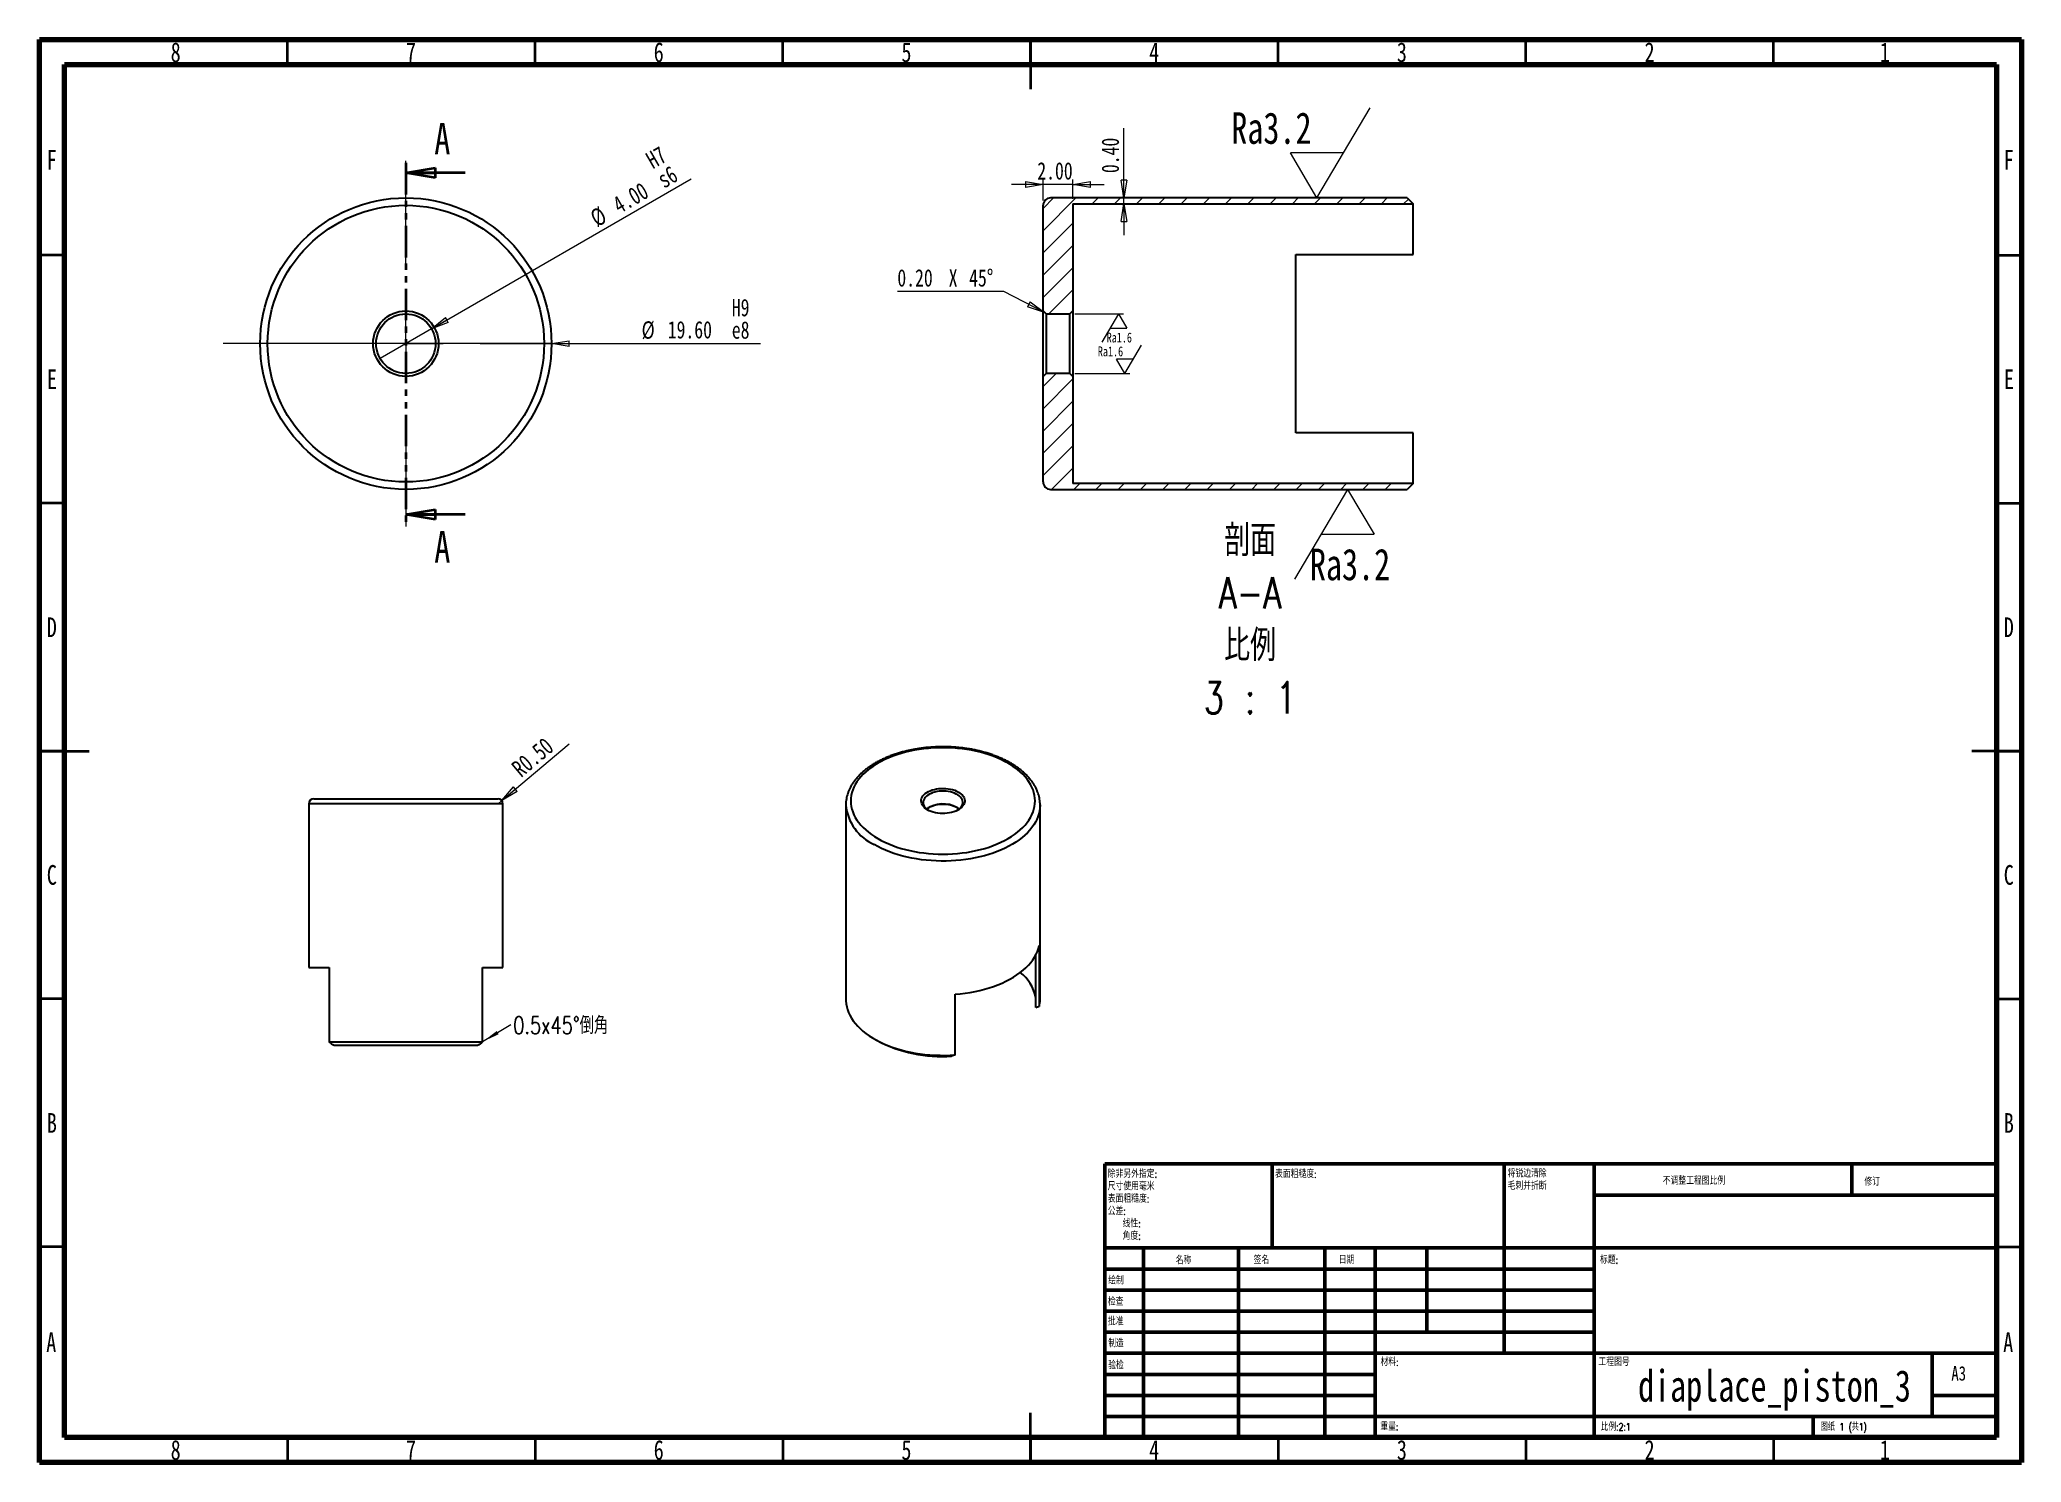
# Model space of a CAD drawing. Header units: millimetres. Extents: x 15 to 415, y 5 to 292.
import ezdxf

# ---------------------------------------------------------------- set-up
doc = ezdxf.new("R2010")
doc.units = ezdxf.units.MM
doc.linetypes.add('PHANTOM', pattern=[12.7, 6.35, -1.27, 1.27, -1.27, 1.27, -1.27])
doc.styles.add('SLDTEXTSTYLE0', font='TXT', dxfattribs={"width": 0.75})
doc.styles.add('SLDTEXTSTYLE1', font='TXT', dxfattribs={"width": 0.75, "bigfont": 'bigfont'})
doc.styles.add('SLDTEXTSTYLE2', font='TXT', dxfattribs={"width": 0.694444, "bigfont": 'bigfont'})
doc.dimstyles.new('SLDDIMSTYLE0', dxfattribs={"dimtxt": 3.5, "dimasz": 3.556, "dimexe": 0, "dimexo": 0.0625, "dimgap": 0.875, "dimtad": 1, "dimlfac": 0.333333, "dimrnd": 1e-09, "dimzin": 4, "dimdsep": 46, "dimtxsty": 'SLDTEXTSTYLE0', "dimblk1": 'NONE', "dimblk2": 'CLOSED', "dimsah": 1, "dimcen": 0, "dimadec": 0, "dimazin": 1, "dimtfac": 1, "dimtmove": 0, "dimatfit": 3, "dimldrblk": 'NONE', "dimfxl": 0, "dimfrac": 2, "dimtolj": 1, "dimtzin": 0, "dimarcsym": 0})
doc.dimstyles.new('SLDDIMSTYLE1', dxfattribs={"dimtxt": 3.5, "dimasz": 3.556, "dimexe": 0, "dimexo": 0.0625, "dimgap": 0.875, "dimtad": 1, "dimlfac": 0.333333, "dimrnd": 1e-09, "dimzin": 4, "dimdsep": 46, "dimtxsty": 'SLDTEXTSTYLE0', "dimblk1": 'NONE', "dimblk2": 'CLOSED', "dimsah": 1, "dimcen": 0, "dimadec": 0, "dimazin": 1, "dimtfac": 1, "dimtmove": 0, "dimatfit": 3, "dimldrblk": 'NONE', "dimfxl": 0, "dimfrac": 2, "dimtolj": 1, "dimtzin": 0, "dimarcsym": 0})
doc.dimstyles.new('SLDDIMSTYLE2', dxfattribs={"dimtxt": 3.5, "dimasz": 3.556, "dimexe": 0, "dimexo": 0.0625, "dimgap": 0.875, "dimtad": 1, "dimlfac": 0.5, "dimrnd": 1e-09, "dimzin": 0, "dimdsep": 46, "dimtxsty": 'SLDTEXTSTYLE0', "dimblk1": 'CLOSED', "dimblk2": 'CLOSED', "dimsah": 1, "dimcen": 0, "dimadec": 0, "dimazin": 0, "dimtfac": 1, "dimtofl": 0, "dimtmove": 0, "dimatfit": 3, "dimldrblk": 'CLOSED', "dimfxl": 0, "dimfrac": 2, "dimtolj": 1, "dimtzin": 12, "dimarcsym": 0})
doc.dimstyles.new('SLDDIMSTYLE3', dxfattribs={"dimtxt": 3.5, "dimasz": 3.556, "dimexe": 0, "dimexo": 0.0625, "dimgap": 0.875, "dimtad": 1, "dimlfac": 0.333333, "dimrnd": 1e-09, "dimzin": 0, "dimdsep": 46, "dimtxsty": 'SLDTEXTSTYLE0', "dimblk1": 'CLOSED', "dimblk2": 'CLOSED', "dimsah": 1, "dimcen": 0.09, "dimadec": 0, "dimazin": 0, "dimtfac": 1, "dimtmove": 0, "dimatfit": 0, "dimldrblk": 'CLOSED', "dimfxl": 0, "dimfrac": 2, "dimtolj": 1, "dimtzin": 12, "dimarcsym": 0})
doc.dimstyles.new('SLDDIMSTYLE4', dxfattribs={"dimtxt": 3.5, "dimasz": 3.556, "dimexe": 0, "dimexo": 0.0625, "dimgap": 0.875, "dimtad": 1, "dimlfac": 0.333333, "dimrnd": 1e-09, "dimzin": 4, "dimdsep": 46, "dimtxsty": 'SLDTEXTSTYLE0', "dimblk1": 'CLOSED', "dimblk2": 'CLOSED', "dimsah": 1, "dimcen": 0.09, "dimadec": 0, "dimazin": 1, "dimtfac": 1, "dimtmove": 0, "dimatfit": 0, "dimldrblk": 'CLOSED', "dimfxl": 0, "dimfrac": 2, "dimtolj": 1, "dimtzin": 12, "dimarcsym": 0})

# ---------------------------------------------------------------- blocks, each defined once
blk = doc.blocks.new('_Closed')
at = {"color": 0, "linetype": 'ByBlock', "lineweight": -2}
for p, q in [((-1, 0.166667), (0, 0)), ((-1, 0.166667), (-1, -0.166667)), ((0, 0), (-1, -0.166667)), ((0, 0), (-1, 0))]:
    blk.add_line(p, q, dxfattribs=at)
blk = doc.blocks.new('_D')
at = {"color": 7, "linetype": 'Continuous', "lineweight": 0}
for q in [(59.52, 230.68), (160.48, 230.68)]:
    blk.add_line((118.32, 230.68), q, dxfattribs=at)
at = {"color": 7, "linetype": 'Continuous', "lineweight": 18, "xscale": 3.556, "yscale": 3.556, "rotation": 180.0000000000004}
blk.add_blockref('_Closed', (118.32, 230.68, -37.65), dxfattribs=at)
at = {"color": 7, "linetype": 'Continuous', "lineweight": 18, "char_height": 3.5, "attachment_point": 1, "style": 'SLDTEXTSTYLE0'}
for s, insert in [('H9', (154.71, 239.7)), ('%%c', (136.5, 235.18)), ('19.60', (141.78, 235.23)), ('e8', (154.71, 235.18))]:
    blk.add_mtext(s, dxfattribs=dict(at, insert=insert))
blk = doc.blocks.new('_None')
blk = doc.blocks.new('_D_1')
at = {"color": 7, "linetype": 'Continuous', "lineweight": 0}
for q in [(146.53, 263.94), (83.72, 227.68)]:
    blk.add_line((94.11, 233.68), q, dxfattribs=at)
at = {"color": 7, "linetype": 'Continuous', "lineweight": 18, "xscale": 3.556, "yscale": 3.556, "rotation": 210.0000000000005}
blk.add_blockref('_Closed', (94.11, 233.68, -37.65), dxfattribs=at)
at = {"color": 7, "linetype": 'Continuous', "lineweight": 18, "char_height": 3.5, "attachment_point": 1, "rotation": 30, "style": 'SLDTEXTSTYLE0'}
for s, insert in [('H7', (137.02, 268.87)), ('s6', (139.28, 264.95)), ('4.00', (130.3, 259.83)), ('%%c', (125.76, 257.14))]:
    blk.add_mtext(s, dxfattribs=dict(at, insert=insert))
blk = doc.blocks.new('SW_CENTERMARKSYMBOL_0')
at = {"color": 0, "linetype": 'Continuous', "lineweight": 18}
for p, q in [((0, 15), (0, 36.9)), ((0, 0), (0, 7.5)), ((-15, 0), (-36.9, 0)), ((0, 0), (-7.5, 0)), ((0, 0), (0, -7.5)), ((0, 0), (7.5, 0)), ((15, 0), (36.9, 0)), ((0, -15), (0, -36.9))]:
    blk.add_line(p, q, dxfattribs=at)
blk = doc.blocks.new('_D_2')
at = {"color": 7, "linetype": 'Continuous', "lineweight": 0}
for q in [(121.9, 149.97), (107.52, 137.86)]:
    blk.add_line((108.28, 138.5), q, dxfattribs=at)
at = {"color": 7, "linetype": 'Continuous', "lineweight": 18, "xscale": 3.556, "yscale": 3.556, "rotation": 220.104073677743}
blk.add_blockref('_Closed', (108.28, 138.5), dxfattribs=at)
at = {"color": 7, "linetype": 'Continuous', "lineweight": 18, "insert": (109.94, 145.71), "char_height": 3.5, "attachment_point": 1, "rotation": 40.1041, "style": 'SLDTEXTSTYLE0'}
blk.add_mtext('R0.50', dxfattribs=at)
blk = doc.blocks.new('SW_NOTE_0')
at = {"color": 0, "linetype": 'Continuous', "lineweight": 0, "insert": (0.52, 1.66), "char_height": 3.5, "attachment_point": 1, "style": 'SLDTEXTSTYLE1'}
blk.add_mtext('0.5x45°倒角', dxfattribs=at)
blk = doc.blocks.new('SW_CHAMFER_DIMENSION_0')
at = {"color": 0, "linetype": 'Continuous', "lineweight": 0}
for p, q in [((21.52, 0), (0, 0)), ((29.72, -4.21), (21.52, 0))]:
    blk.add_line(p, q, dxfattribs=at)
at = {"color": 0, "linetype": 'Continuous', "lineweight": 18, "xscale": 3.556, "yscale": 3.556, "rotation": 332.8339130126123}
blk.add_blockref('_Closed', (29.72, -4.21, 14.7), dxfattribs=at)
at = {"color": 0, "linetype": 'Continuous', "lineweight": 18, "char_height": 3.5, "attachment_point": 1, "style": 'SLDTEXTSTYLE0'}
for s, insert in [('0.20', (0, 4.51)), ('X', (10.36, 4.51)), ('45°', (14.48, 4.51))]:
    blk.add_mtext(s, dxfattribs=dict(at, insert=insert))
blk = doc.blocks.new('_D_3')
at = {"color": 7, "linetype": 'Continuous', "lineweight": 0}
for p, q in [((233.86, 260.08), (233.86, 274.13)), ((233.86, 258.88), (233.86, 260.08)), ((233.86, 258.88), (233.86, 252.53))]:
    blk.add_line(p, q, dxfattribs=at)
at = {"color": 7, "linetype": 'Continuous', "lineweight": 18, "xscale": 3.556, "yscale": 3.556}
for p, rotation in [((233.86, 260.08, 14.7), 270.0000000000004), ((233.86, 258.88, 14.7), 90.0000000000004)]:
    blk.add_blockref('_Closed', p, dxfattribs=dict(at, rotation=rotation))
at = {"color": 7, "linetype": 'Continuous', "lineweight": 18, "insert": (229.35, 265.08), "char_height": 3.5, "attachment_point": 1, "rotation": 90, "style": 'SLDTEXTSTYLE0'}
blk.add_mtext('0.40', dxfattribs=at)
blk = doc.blocks.new('_D_4')
at = {"color": 7, "linetype": 'Continuous', "lineweight": 0}
for p, q in [((217.54, 262.76), (211.19, 262.76)), ((217.54, 259.58), (217.54, 263.76)), ((223.54, 262.76), (217.54, 262.76)), ((223.54, 259.88), (223.54, 263.76)), ((223.54, 262.76), (229.89, 262.76))]:
    blk.add_line(p, q, dxfattribs=at)
at = {"color": 7, "linetype": 'Continuous', "lineweight": 18, "xscale": 3.556, "yscale": 3.556}
blk.add_blockref('_Closed', (217.54, 262.76, 14.7), dxfattribs=at)
at = {"color": 7, "linetype": 'Continuous', "lineweight": 18, "xscale": 3.556, "yscale": 3.556, "rotation": 180.0000000000004}
blk.add_blockref('_Closed', (223.54, 262.76, 14.7), dxfattribs=at)
at = {"color": 7, "linetype": 'Continuous', "lineweight": 18, "insert": (216.37, 267.28), "char_height": 3.5, "attachment_point": 1, "style": 'SLDTEXTSTYLE0'}
blk.add_mtext('2.00', dxfattribs=at)
blk = doc.blocks.new('SW_SFSYMBOL_0')
at = {"color": 0, "linetype": 'Continuous', "lineweight": 0}
for p, q in [((17.3, -9.07), (28.01, 9.07)), ((17.3, -9.07), (11.95, 0)), ((22.66, 0), (11.95, 0))]:
    blk.add_line(p, q, dxfattribs=at)
at = {"color": 0, "linetype": 'Continuous', "lineweight": 0, "insert": (0, 8.19), "char_height": 6.35, "attachment_point": 1, "style": 'SLDTEXTSTYLE0'}
blk.add_mtext('Ra3.2', dxfattribs=at)
blk = doc.blocks.new('SW_SFSYMBOL_1')
at = {"color": 0, "linetype": 'Continuous', "lineweight": 0}
for p, q in [((7.62, 20.16), (-3.09, 2.01)), ((7.62, 20.16), (12.97, 11.09)), ((2.27, 11.09), (12.97, 11.09))]:
    blk.add_line(p, q, dxfattribs=at)
at = {"color": 0, "linetype": 'Continuous', "lineweight": 0, "insert": (0, 8.19), "char_height": 6.35, "attachment_point": 1, "style": 'SLDTEXTSTYLE0'}
blk.add_mtext('Ra3.2', dxfattribs=at)
blk = doc.blocks.new('SW_SFSYMBOL_2')
at = {"color": 0, "linetype": 'Continuous', "lineweight": 0}
for p, q in [((-6.43, 6.35), (3.4, 6.35)), ((2.4, 6.35), (-0.97, 0.63)), ((2.4, 6.35), (4.08, 3.49)), ((0.71, 3.49), (4.08, 3.49))]:
    blk.add_line(p, q, dxfattribs=at)
at = {"color": 0, "linetype": 'Continuous', "lineweight": 0, "insert": (0, 2.58), "char_height": 2, "attachment_point": 1, "style": 'SLDTEXTSTYLE0'}
blk.add_mtext('Ra1.6', dxfattribs=at)
blk = doc.blocks.new('SW_SFSYMBOL_3')
at = {"color": 0, "linetype": 'Continuous', "lineweight": 0}
for p, q in [((5.45, -2.86), (3.76, 0)), ((7.13, 0), (3.76, 0)), ((5.45, -2.86), (8.82, 2.86)), ((-4.65, -2.86), (6.45, -2.86))]:
    blk.add_line(p, q, dxfattribs=at)
at = {"color": 0, "linetype": 'Continuous', "lineweight": 0, "insert": (0, 2.58), "char_height": 2, "attachment_point": 1, "style": 'SLDTEXTSTYLE0'}
blk.add_mtext('Ra1.6', dxfattribs=at)

msp = doc.modelspace()

# ---------------------------------------------------------------- hatches: boundary and pattern name
at = {"linetype": 'Continuous', "lineweight": 18}
h = msp.add_hatch(dxfattribs=at)
h.set_pattern_fill('ANSI31', angle=3e-322, style=0)
edge = h.paths.add_edge_path(flags=0)
edge.add_line((292.244, 258.879), (291.044, 260.079))
edge.add_line((291.044, 260.079), (219.044, 260.079))
edge.add_arc((219.044, 258.579), 1.5, 90, 180)
edge.add_line((217.544, 258.579), (217.544, 237.279))
edge.add_line((217.544, 237.279), (218.144, 236.679))
edge.add_line((218.144, 236.679), (222.944, 236.679))
edge.add_line((222.944, 236.679), (223.544, 237.279))
edge.add_line((223.544, 237.279), (223.544, 258.879))
edge.add_line((223.544, 258.879), (292.244, 258.879))
h = msp.add_hatch(dxfattribs=at)
h.set_pattern_fill('ANSI31', angle=3e-322, style=0)
edge = h.paths.add_edge_path(flags=0)
edge.add_line((291.044, 201.279), (292.244, 202.479))
edge.add_line((292.244, 202.479), (223.544, 202.479))
edge.add_line((223.544, 202.479), (223.544, 224.079))
edge.add_line((223.544, 224.079), (222.944, 224.679))
edge.add_line((222.944, 224.679), (218.144, 224.679))
edge.add_line((218.144, 224.679), (217.544, 224.079))
edge.add_line((217.544, 224.079), (217.544, 202.779))
edge.add_arc((219.044, 202.779), 1.5, 180, 270)
edge.add_line((219.044, 201.279), (291.044, 201.279))

# ---------------------------------------------------------------- linework, layer by layer
at = {"color": 7, "linetype": 'Continuous', "lineweight": 70}
for p, q in [((15, 5), (15, 292)), ((15, 292), (415, 292)), ((415, 292), (415, 5)), ((20, 10), (20, 287)), ((20, 287), (410, 287)), ((410, 287), (410, 10)), ((410, 10), (20, 10)), ((415, 5), (15, 5))]:
    msp.add_line(p, q, dxfattribs=at)
at = {"color": 7, "linetype": 'Continuous', "lineweight": 35}
for p, q in [((65, 287), (65, 292)), ((115, 287), (115, 292)), ((165, 287), (165, 292)), ((215, 292), (215, 282)), ((215, 287), (215, 292)), ((265, 287), (265, 292)), ((315, 287), (315, 292)), ((365, 287), (365, 292)), ((100.919, 265.135), (88.919, 265.135)), ((20, 248.5), (15, 248.5)), ((410, 248.5), (415, 248.5)), ((20, 198.5), (15, 198.5)), ((100.919, 196.223), (88.919, 196.223)), ((410, 198.5), (415, 198.5)), ((15, 148.5), (25, 148.5)), ((20, 148.5), (15, 148.5)), ((415, 148.5), (405, 148.5)), ((410, 148.5), (415, 148.5)), ((20, 98.5), (15, 98.5)), ((410, 98.5), (415, 98.5)), ((20, 48.5), (15, 48.5)), ((410, 48.5), (415, 48.5)), ((215, 5), (215, 15)), ((65, 10), (65, 5)), ((115, 10), (115, 5)), ((165, 10), (165, 5)), ((215, 10), (215, 5)), ((265, 10), (265, 5)), ((315, 10), (315, 5)), ((365, 10), (365, 5))]:
    msp.add_line(p, q, dxfattribs=at)
at = {"color": 7, "linetype": 'PHANTOM', "lineweight": 35}
msp.add_line((88.919, 267.135), (88.919, 194.223), dxfattribs=at)
at = {"color": 7, "linetype": 'Continuous', "lineweight": 25}
for p, q in [((291.044, 260.079), (219.044, 260.079)), ((291.044, 260.079), (292.244, 258.879)), ((217.544, 237.279), (217.544, 258.579)), ((223.544, 258.879), (292.244, 258.879)), ((223.544, 258.879), (223.544, 237.279)), ((292.244, 248.679), (292.244, 258.879)), ((268.544, 248.679), (292.244, 248.679)), ((268.544, 212.679), (268.544, 248.679)), ((218.144, 236.679), (217.544, 237.279)), ((217.544, 224.079), (217.544, 237.279)), ((218.144, 236.679), (222.944, 236.679)), ((218.144, 236.679), (218.144, 224.679)), ((223.544, 237.279), (222.944, 236.679)), ((222.944, 224.679), (222.944, 236.679)), ((223.544, 237.279), (223.544, 224.079)), ((217.544, 224.079), (218.144, 224.679)), ((217.544, 202.779), (217.544, 224.079)), ((222.944, 224.679), (218.144, 224.679)), ((222.944, 224.679), (223.544, 224.079)), ((223.544, 224.079), (223.544, 202.479)), ((292.244, 212.679), (268.544, 212.679)), ((292.244, 202.479), (292.244, 212.679)), ((219.044, 201.279), (291.044, 201.279)), ((292.244, 202.479), (223.544, 202.479)), ((292.244, 202.479), (291.044, 201.279)), ((69.319, 137.857), (69.319, 104.857)), ((88.919, 137.857), (69.319, 137.857)), ((70.319, 138.857), (88.919, 138.857)), ((88.919, 138.857), (107.519, 138.857)), ((108.519, 137.857), (88.919, 137.857)), ((108.519, 104.857), (108.519, 137.857)), ((177.731, 137.611), (177.731, 98.417)), ((216.931, 98.417), (216.931, 137.611)), ((216.931, 137.611), (216.931, 137.596)), ((216.774, 109.238), (216.774, 96.99)), ((69.319, 104.857), (73.421, 104.857)), ((73.421, 104.857), (73.421, 89.857)), ((104.416, 104.857), (108.519, 104.857)), ((104.416, 89.857), (104.416, 104.857)), ((216.049, 96.755), (216.049, 107.311)), ((199.804, 87.193), (199.804, 99.441)), ((73.421, 89.857), (104.416, 89.857)), ((103.391, 89.057), (74.447, 89.057)), ((183.469, 90.418), (184.035, 90.091))]:
    msp.add_line(p, q, dxfattribs=at)
at = {"color": 7, "linetype": 'Continuous', "lineweight": 0}
msp.add_line((110.078, 93.254), (104.416, 89.857), dxfattribs=at)
at = {"color": 7, "linetype": 'Continuous', "lineweight": 50}
for p, q in [((230, 65.25), (410, 65.25)), ((230, 65.25), (230, 10)), ((263.8, 48.25), (263.8, 65.25)), ((310.6, 65.25), (310.6, 27)), ((328.8, 65.25), (328.8, 10)), ((380.8, 58.875), (380.8, 65.25)), ((410, 58.875), (328.8, 58.875)), ((410, 48.25), (230, 48.25)), ((237.8, 48.25), (237.8, 10)), ((256.991, 48.25), (256.991, 10)), ((274.399, 48.25), (274.399, 10)), ((284.6, 10), (284.6, 48.25)), ((295, 31.25), (295, 48.25)), ((328.8, 44), (230, 44)), ((328.8, 39.75), (230, 39.75)), ((328.8, 35.5), (230, 35.5)), ((328.8, 31.25), (230, 31.25)), ((284.6, 27), (230, 27)), ((284.6, 27), (410, 27)), ((397, 14.25), (397, 27)), ((284.6, 22.75), (230, 22.75)), ((284.6, 18.5), (230, 18.5)), ((410, 18.5), (397, 18.5)), ((230, 14.25), (410, 14.25)), ((373, 10), (373, 14.25))]:
    msp.add_line(p, q, dxfattribs=at)
at = {"color": 7, "linetype": 'Continuous', "lineweight": 25, "flags": 128}
for points in [[(184.179, 130.835), (184.885, 130.448), (185.625, 130.083), (186.398, 129.741), (187.2, 129.423), (188.031, 129.129), (188.887, 128.861), (189.765, 128.619), (190.665, 128.404), (191.583, 128.216), (192.517, 128.056), (193.464, 127.925), (194.421, 127.823), (195.386, 127.749), (196.357, 127.705), (197.331, 127.69), (198.304, 127.705), (199.275, 127.749), (200.24, 127.823), (201.198, 127.925), (202.145, 128.056), (203.078, 128.216), (203.996, 128.404), (204.896, 128.619), (205.775, 128.861), (206.631, 129.129), (207.461, 129.423), (208.264, 129.741), (209.036, 130.083), (209.777, 130.448), (210.483, 130.835), (211.153, 131.243), (211.786, 131.671), (212.378, 132.117), (212.93, 132.58), (213.439, 133.059), (213.903, 133.553), (214.323, 134.061), (214.695, 134.58), (215.02, 135.11), (215.297, 135.649), (215.524, 136.195), (215.702, 136.748), (215.829, 137.306), (215.905, 137.866), (215.931, 138.428), (215.905, 138.99), (215.829, 139.55), (215.702, 140.108), (215.524, 140.66), (215.297, 141.207), (215.02, 141.746), (214.695, 142.276), (214.323, 142.795), (213.903, 143.303), (213.439, 143.797), (212.93, 144.276), (212.378, 144.739), (211.786, 145.185), (211.153, 145.613), (210.483, 146.021), (209.777, 146.407), (209.036, 146.773), (208.264, 147.115), (207.461, 147.433), (206.631, 147.727), (205.775, 147.995), (204.896, 148.237), (203.996, 148.452), (203.078, 148.64), (202.145, 148.8), (201.198, 148.931), (200.24, 149.033), (199.275, 149.107), (198.304, 149.151), (197.331, 149.165), (196.357, 149.151), (195.386, 149.107), (194.421, 149.033), (193.464, 148.931), (192.517, 148.8), (191.583, 148.64), (190.665, 148.452), (189.765, 148.237), (188.887, 147.995), (188.031, 147.727), (187.2, 147.433), (186.398, 147.115), (185.625, 146.773), (184.885, 146.407), (184.179, 146.021), (183.508, 145.613), (182.876, 145.185), (182.283, 144.739), (181.731, 144.276), (181.223, 143.797), (180.758, 143.303), (180.339, 142.795), (179.966, 142.276), (179.641, 141.746), (179.365, 141.207), (179.137, 140.66), (178.96, 140.108), (178.833, 139.55), (178.756, 138.99), (178.731, 138.428), (178.756, 137.866), (178.833, 137.306), (178.96, 136.748), (179.137, 136.195), (179.365, 135.649), (179.641, 135.11), (179.966, 134.58), (180.339, 134.061), (180.758, 133.553), (181.223, 133.059), (181.731, 132.58), (182.283, 132.117), (182.876, 131.671), (183.508, 131.243), (184.179, 130.835)], [(194.219, 136.632), (193.901, 136.837), (193.623, 137.06), (193.389, 137.299), (193.201, 137.552), (193.061, 137.815), (192.971, 138.085), (192.932, 138.359), (192.945, 138.634), (193.01, 138.907), (193.125, 139.174), (193.289, 139.432), (193.501, 139.678), (193.757, 139.91), (194.056, 140.124), (194.392, 140.319), (194.764, 140.491), (195.165, 140.639), (195.592, 140.761), (196.039, 140.856), (196.502, 140.922), (196.974, 140.96), (197.45, 140.967), (197.925, 140.945), (198.393, 140.893), (198.848, 140.812), (199.286, 140.704), (199.7, 140.568), (200.087, 140.408), (200.442, 140.224), (200.76, 140.019), (201.038, 139.796), (201.273, 139.557), (201.461, 139.304), (201.601, 139.041), (201.69, 138.771), (201.729, 138.497), (201.716, 138.222), (201.652, 137.949), (201.537, 137.682), (201.373, 137.424), (201.161, 137.178), (200.904, 136.946), (200.606, 136.732), (200.269, 136.537), (199.898, 136.365), (199.496, 136.217), (199.069, 136.095), (198.622, 136), (198.16, 135.933), (197.688, 135.896), (197.212, 135.889), (196.737, 135.911), (196.269, 135.963), (195.813, 136.044), (195.376, 136.152), (194.961, 136.288), (194.574, 136.448), (194.219, 136.632)], [(200.294, 136.55), (200.533, 136.718), (200.785, 136.937), (200.993, 137.172), (201.152, 137.419), (201.262, 137.675), (201.321, 137.937), (201.327, 138.2), (201.281, 138.463), (201.184, 138.72), (201.037, 138.97), (200.841, 139.208), (200.6, 139.432), (200.316, 139.638), (199.993, 139.825), (199.635, 139.989), (199.248, 140.128), (198.835, 140.241), (198.403, 140.326), (197.956, 140.382), (197.502, 140.408), (197.045, 140.405), (196.592, 140.371), (196.149, 140.307), (195.721, 140.215), (195.314, 140.096), (194.934, 139.95), (194.584, 139.78), (194.271, 139.588), (193.997, 139.377), (193.767, 139.15), (193.583, 138.908), (193.448, 138.656), (193.364, 138.397), (193.331, 138.134), (193.351, 137.871), (193.422, 137.61), (193.545, 137.356), (193.716, 137.112), (193.935, 136.881), (194.198, 136.665), (194.367, 136.55)], [(216.931, 137.596), (216.93, 137.539), (216.898, 136.962), (216.815, 136.386), (216.682, 135.813), (216.497, 135.245), (216.263, 134.683), (215.979, 134.129), (215.647, 133.584), (215.267, 133.049), (214.84, 132.526), (214.367, 132.017), (213.85, 131.522), (213.29, 131.043), (212.688, 130.581), (212.046, 130.137), (211.366, 129.713), (210.649, 129.31), (209.897, 128.928), (209.113, 128.569), (208.298, 128.234), (207.454, 127.923), (206.584, 127.637), (205.69, 127.377), (204.773, 127.144), (203.838, 126.938), (202.885, 126.76), (201.918, 126.611), (200.939, 126.49), (199.951, 126.398), (198.956, 126.336), (197.956, 126.302), (196.955, 126.299), (195.955, 126.324), (194.959, 126.38), (193.968, 126.464), (192.987, 126.578), (192.017, 126.72), (191.06, 126.891), (190.12, 127.09), (189.199, 127.316), (188.299, 127.569), (187.423, 127.849), (186.572, 128.154), (185.749, 128.483), (184.957, 128.836), (184.197, 129.213), (183.471, 129.611)], [(200.159, 137.121), (200.463, 136.924), (200.629, 136.795)], [(199.804, 99.441), (200.825, 99.532), (201.836, 99.654), (202.835, 99.806), (203.818, 99.988), (204.784, 100.201), (205.728, 100.442), (206.65, 100.711), (207.545, 101.009), (208.412, 101.333), (209.249, 101.683), (210.052, 102.058), (210.82, 102.457), (211.55, 102.878), (212.241, 103.322), (212.891, 103.785), (213.497, 104.268), (214.059, 104.769), (214.574, 105.286), (215.041, 105.818), (215.458, 106.363), (215.826, 106.92), (216.142, 107.488), (216.406, 108.065), (216.617, 108.649), (216.774, 109.238)], [(177.731, 98.417), (177.739, 98.08), (177.796, 97.491), (177.907, 96.905), (178.069, 96.323), (178.284, 95.747), (178.551, 95.178), (178.869, 94.618), (179.237, 94.068), (179.654, 93.53), (180.119, 93.005), (180.631, 92.495), (181.188, 92), (181.788, 91.524), (182.432, 91.066), (183.115, 90.628), (183.837, 90.211), (184.596, 89.816), (185.389, 89.445), (186.215, 89.098), (187.071, 88.777), (187.955, 88.481), (188.864, 88.213), (189.796, 87.972), (190.749, 87.76), (191.719, 87.576), (192.705, 87.422), (193.703, 87.298), (194.711, 87.204), (195.727, 87.141), (196.746, 87.108), (197.767, 87.105), (198.787, 87.134), (199.804, 87.193)]]:
    msp.add_lwpolyline(points, dxfattribs=at)
at = {"color": 7, "linetype": 'Continuous', "lineweight": 25}
for radius in [29.4, 27.9, 6.6, 6]:
    msp.add_circle((88.919, 230.679), radius, dxfattribs=at)
for centre, radius, start, end in [((219.044, 258.579), 1.5, 90, 180), ((219.044, 202.779), 1.5, 180, 270), ((70.319, 137.857), 1, 90, 180), ((107.519, 137.857), 1, 0, 90), ((187.477, 138.544), 9.79, 185.44823, 245.85093), ((197.364, 131.927), 5.898, 61.71056, 124.38767), ((197.331, 130.907), 6.811, 64.20578, 115.79422), ((207.62, 97.053), 8.603, 11.53703, 51.85305), ((210.317, 98.421), 6.614, 347.50629, 359.97176), ((196.981, 114.572), 27.694, 242.12841, 274.34313)]:
    msp.add_arc(centre, radius, start, end, dxfattribs=at)
msp.add_open_spline([(216.925, 137.594), (216.926, 137.684), (216.931, 137.965), (216.889, 138.438), (216.803, 139.009), (216.668, 139.577), (216.489, 140.14), (216.264, 140.697), (215.995, 141.247), (215.681, 141.788), (215.324, 142.32), (214.923, 142.841), (214.48, 143.35), (213.995, 143.844), (213.471, 144.324), (212.908, 144.787), (212.307, 145.232), (211.672, 145.659), (211.002, 146.065), (210.301, 146.452), (209.569, 146.816), (208.809, 147.159), (208.023, 147.478), (207.212, 147.774), (206.379, 148.046), (205.524, 148.294), (204.651, 148.516), (203.762, 148.713), (202.858, 148.884), (201.941, 149.029), (201.013, 149.148), (200.078, 149.239), (199.136, 149.304), (198.19, 149.342), (197.242, 149.353), (196.294, 149.337), (195.349, 149.294), (194.408, 149.224), (193.474, 149.127), (192.548, 149.004), (191.634, 148.854), (190.732, 148.678), (189.846, 148.477), (188.977, 148.25), (188.126, 147.998), (187.297, 147.721), (186.49, 147.421), (185.709, 147.097), (184.954, 146.75), (184.227, 146.381), (183.53, 145.99), (182.866, 145.579), (182.235, 145.147), (181.639, 144.696), (181.081, 144.227), (180.56, 143.741), (180.081, 143.239), (179.642, 142.722), (179.247, 142.193), (178.896, 141.651), (178.589, 141.099), (178.329, 140.54), (178.115, 139.974), (177.947, 139.403), (177.825, 138.828), (177.755, 138.253), (177.725, 137.847), (177.732, 137.635), (177.733, 137.615)], degree=3, knots=[0, 0, 0, 0, 0.00697504, 0.02186377, 0.03675613, 0.05167691, 0.06664877, 0.08169001, 0.09681329, 0.11202507, 0.12732573, 0.14271036, 0.15816998, 0.17369309, 0.18926711, 0.20487961, 0.22051925, 0.23617623, 0.25184255, 0.26751144, 0.28317748, 0.29883777, 0.31449041, 0.33013435, 0.34576912, 0.36139476, 0.3770116, 0.39262028, 0.40822155, 0.42381632, 0.43940559, 0.45499038, 0.47057178, 0.48615088, 0.50172881, 0.51730669, 0.53288542, 0.54846601, 0.56404957, 0.57963725, 0.59523018, 0.61082947, 0.62643621, 0.64205142, 0.65767604, 0.67331092, 0.68895669, 0.70461374, 0.72028209, 0.73596128, 0.75165016, 0.76734674, 0.78304789, 0.79874746, 0.81443852, 0.8301124, 0.84575852, 0.86136457, 0.87691709, 0.89240249, 0.90780841, 0.92312538, 0.9383485, 0.95347873, 0.96852358, 0.98349703, 0.99841865, 1, 1, 1, 1], dxfattribs=at)
for points in [[(216.049, 96.755), (216.292, 96.831), (216.534, 96.909), (216.774, 96.99)], [(74.447, 89.057), (74.103, 89.322), (73.761, 89.589), (73.421, 89.857)], [(104.416, 89.857), (104.076, 89.589), (103.734, 89.322), (103.391, 89.057)], [(199.804, 87.193), (199.563, 87.112), (199.322, 87.034), (199.079, 86.958)]]:
    msp.add_open_spline(points, degree=3, dxfattribs=at)
at = {"color": 7, "linetype": 'Continuous', "lineweight": 0}
msp.add_solid([(104.416, 89.857), (107.661, 91.36), (107.269, 92.013)], dxfattribs=at)

# ---------------------------------------------------------------- block references
for name, p in [('SW_SFSYMBOL_0', (255.523, 269.15)), ('SW_CENTERMARKSYMBOL_0', (88.919, 230.679)), ('SW_SFSYMBOL_2', (230.377, 230.333)), ('SW_SFSYMBOL_3', (228.591, 227.536)), ('SW_SFSYMBOL_1', (271.394, 181.122)), ('SW_NOTE_0', (110.078, 93.254))]:
    msp.add_blockref(name, p, dxfattribs=at)
at = {"color": 7, "linetype": 'Continuous', "lineweight": 35, "xscale": 6, "yscale": 6, "rotation": 180.0000000000004}
for p in [(88.919, 265.135), (88.919, 196.223)]:
    msp.add_blockref('_Closed', p, dxfattribs=at)
at = {"color": 7, "linetype": 'Continuous', "lineweight": 18}
msp.add_blockref('SW_CHAMFER_DIMENSION_0', (188.126, 241.186), dxfattribs=at)

# ---------------------------------------------------------------- texts
at = {"color": 7, "linetype": 'Continuous', "lineweight": 0}
for s, insert, char_height, attachment_point, style in [('8', (42.46, 291.447), 3.969, 2, 'SLDTEXTSTYLE0'), ('7', (89.96, 291.447), 3.969, 2, 'SLDTEXTSTYLE0'), ('6', (139.96, 291.447), 3.969, 2, 'SLDTEXTSTYLE0'), ('5', (189.96, 291.447), 3.969, 2, 'SLDTEXTSTYLE0'), ('4', (239.96, 291.447), 3.969, 2, 'SLDTEXTSTYLE0'), ('3', (289.96, 291.447), 3.969, 2, 'SLDTEXTSTYLE0'), ('2', (339.96, 291.447), 3.969, 2, 'SLDTEXTSTYLE0'), ('1', (387.46, 291.447), 3.969, 2, 'SLDTEXTSTYLE0'), ('F', (17.458, 269.736), 3.969, 2, 'SLDTEXTSTYLE0'), ('F', (412.458, 269.736), 3.969, 2, 'SLDTEXTSTYLE0'), ('E', (17.508, 225.486), 3.969, 2, 'SLDTEXTSTYLE0'), ('E', (412.508, 225.486), 3.969, 2, 'SLDTEXTSTYLE0'), ('剖面 ^JA-A^J比例^J3 : 1', (259.323, 194.159), 6.35, 2, 'SLDTEXTSTYLE1'), ('D', (17.453, 175.447), 3.969, 2, 'SLDTEXTSTYLE0'), ('D', (412.453, 175.447), 3.969, 2, 'SLDTEXTSTYLE0'), ('C', (17.459, 125.486), 3.969, 2, 'SLDTEXTSTYLE0'), ('C', (412.459, 125.486), 3.969, 2, 'SLDTEXTSTYLE0'), ('B', (17.471, 75.447), 3.969, 2, 'SLDTEXTSTYLE0'), ('B', (412.471, 75.447), 3.969, 2, 'SLDTEXTSTYLE0'), ('除非另外指定:^J尺寸使用毫米^J表面粗糙度:^J公差:^J   线性:^J   角度:', (230.594, 63.921), 1.5, 1, 'SLDTEXTSTYLE1'), ('表面粗糙度:', (264.371, 63.919), 1.5, 1, 'SLDTEXTSTYLE1'), ('将锐边清除^J毛刺并折断', (311.309, 64.003), 1.5, 1, 'SLDTEXTSTYLE1'), ('不调整工程图比例', (342.615, 62.533), 1.5, 1, 'SLDTEXTSTYLE1'), ('修订', (383.328, 62.335), 1.5, 1, 'SLDTEXTSTYLE1'), ('名称', (244.322, 46.501), 1.5, 1, 'SLDTEXTSTYLE1'), ('签名', (260.034, 46.562), 1.5, 1, 'SLDTEXTSTYLE1'), ('日期', (277.215, 46.576), 1.5, 1, 'SLDTEXTSTYLE1'), ('标题:', (329.956, 46.576), 1.5, 1, 'SLDTEXTSTYLE1'), ('绘制', (230.685, 42.43), 1.5, 1, 'SLDTEXTSTYLE1'), ('检查', (230.624, 38.154), 1.5, 1, 'SLDTEXTSTYLE1'), ('批准', (230.622, 34.177), 1.5, 1, 'SLDTEXTSTYLE1'), ('A', (17.34, 31.197), 3.969, 2, 'SLDTEXTSTYLE0'), ('制造', (230.682, 29.734), 1.5, 1, 'SLDTEXTSTYLE1'), ('A', (412.34, 31.197), 3.969, 2, 'SLDTEXTSTYLE0'), ('验检', (230.677, 25.35), 1.5, 1, 'SLDTEXTSTYLE1'), ('材料:', (285.646, 25.986), 1.5, 1, 'SLDTEXTSTYLE1'), ('工程图号', (329.629, 25.986), 1.5, 1, 'SLDTEXTSTYLE1'), ('A3', (400.871, 24.406), 2.9104, 1, 'SLDTEXTSTYLE0'), ('diaplace_piston_3', (365.168, 23.607), 6.35, 2, 'SLDTEXTSTYLE0'), ('重量:', (285.618, 12.949), 1.4986, 1, 'SLDTEXTSTYLE1'), ('比例:2:1', (330.074, 12.9), 1.5, 1, 'SLDTEXTSTYLE1'), ('图纸 1 (共1)', (374.478, 12.9), 1.5, 1, 'SLDTEXTSTYLE2'), ('8', (42.46, 9.486), 3.969, 2, 'SLDTEXTSTYLE0'), ('7', (89.96, 9.486), 3.969, 2, 'SLDTEXTSTYLE0'), ('6', (139.96, 9.486), 3.969, 2, 'SLDTEXTSTYLE0'), ('5', (189.96, 9.486), 3.969, 2, 'SLDTEXTSTYLE0'), ('4', (239.96, 9.486), 3.969, 2, 'SLDTEXTSTYLE0'), ('3', (289.96, 9.486), 3.969, 2, 'SLDTEXTSTYLE0'), ('2', (339.96, 9.486), 3.969, 2, 'SLDTEXTSTYLE0'), ('1', (387.46, 9.486), 3.969, 2, 'SLDTEXTSTYLE0')]:
    msp.add_mtext(s, dxfattribs=dict(at, insert=insert, char_height=char_height, attachment_point=attachment_point, style=style))
at = {"color": 7, "linetype": 'Continuous', "char_height": 6.35, "attachment_point": 1, "style": 'SLDTEXTSTYLE0'}
for insert in [(94.658, 275.22), (94.658, 192.865)]:
    msp.add_mtext('A', dxfattribs=dict(at, insert=insert))

# ---------------------------------------------------------------- dimensions: what is measured, and where the dimension line sits
at = {"color": 7, "linetype": 'Continuous', "lineweight": 18}
dim = msp.add_linear_dim(base=(233.859, 260.079), p1=(223.544, 258.879), p2=(219.044, 260.079), angle=90, dimstyle='SLDDIMSTYLE3', dxfattribs=at)
dim.commit()
dim.dimension.update_dxf_attribs({"geometry": '_D_3', "text_midpoint": (233.859, 269.601), "dimtype": 160})
for p1, p2, text, dimstyle, picture, middle in [((83.722, 227.679), (94.115, 233.679), '<>\\SH7^ s6;', 'SLDDIMSTYLE1', '_D_1', (137.427, 258.685)), ((59.519, 230.679), (118.319, 230.679), '<>\\SH9^ e8;', 'SLDDIMSTYLE0', '_D', (148.661, 230.679))]:
    dim = msp.add_diameter_dim_2p(p1=p1, p2=p2, text=text, dimstyle=dimstyle, dxfattribs=at)
    dim.commit()
    dim.dimension.update_dxf_attribs({"geometry": picture, "text_midpoint": middle, "dimtype": 163})
dim = msp.add_linear_dim(base=(217.544, 262.764), p1=(223.544, 258.879), p2=(217.544, 258.579), dimstyle='SLDDIMSTYLE4', dxfattribs=at)
dim.commit()
dim.dimension.update_dxf_attribs({"geometry": '_D_4', "text_midpoint": (220.901, 262.764), "dimtype": 160})
dim = msp.add_radius_dim(center=(107.519, 137.857), mpoint=(108.283, 138.502), dimstyle='SLDDIMSTYLE2', dxfattribs=at)
dim.commit()
dim.dimension.update_dxf_attribs({"geometry": '_D_2', "text_midpoint": (117.568, 146.321), "dimtype": 164})

doc.saveas('drawing.dxf')
